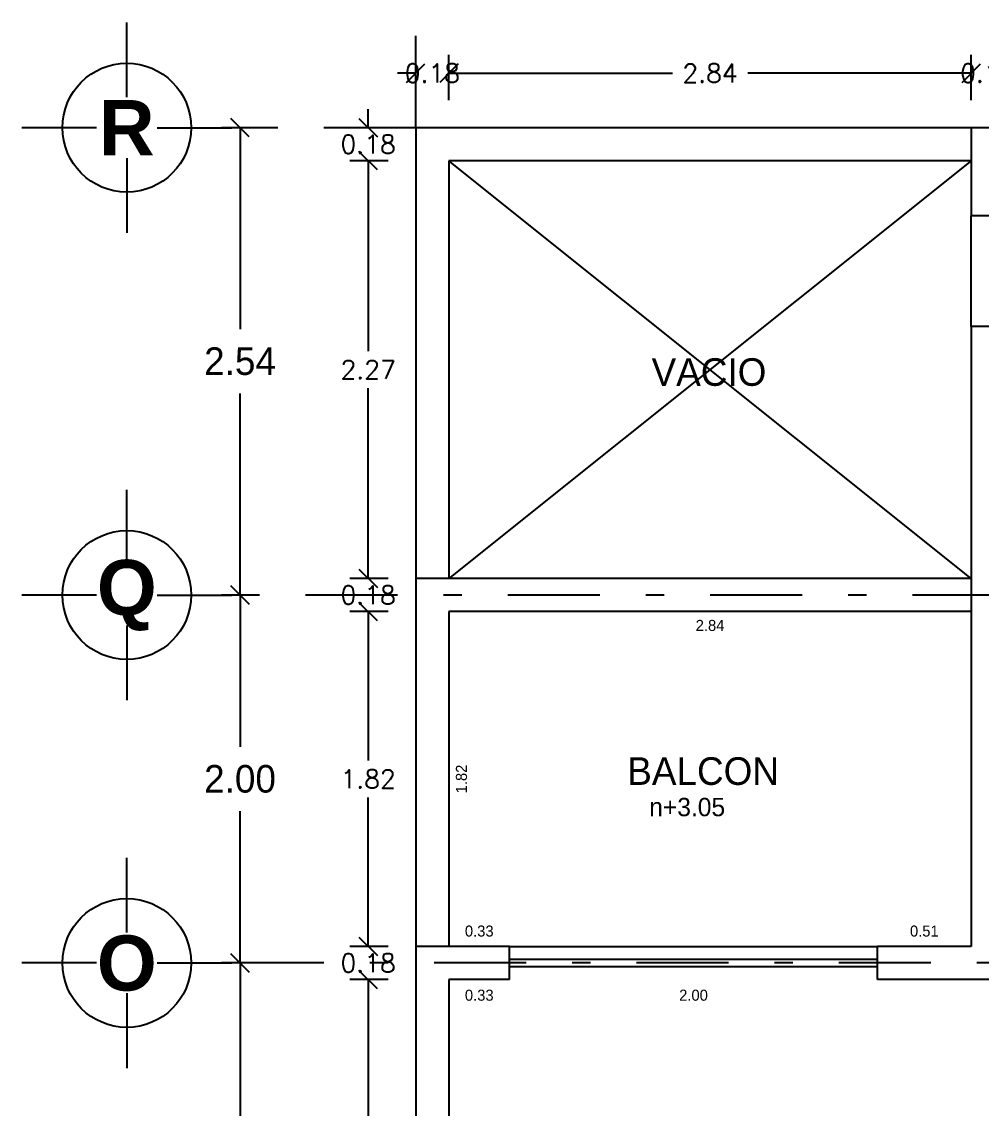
# Model space of a CAD drawing. Extents: x 12 to 127, y -37 to 29.
# Drawn here: x 58.28 to 63.51, y 11.77 to 17.68 of the extents above; entities that cross this region are included whole.
import ezdxf
from ezdxf.enums import TextEntityAlignment as Align

# ---------------------------------------------------------------- set-up
doc = ezdxf.new("R2010")
doc.units = 0
doc.header["$PDMODE"] = 34
doc.linetypes.add('DASHDOT', pattern=[1, 0.5, -0.25, 0, -0.25])
doc.layers.get('0').update_dxf_attribs({"linetype": 'CONTINUOUS'})
doc.layers.get('DEFPOINTS').update_dxf_attribs({"linetype": 'CONTINUOUS'})
for name, color, linetype in [('CEXT', 5, 'CONTINUOUS'), ('CEXT2', 5, 'CONTINUOUS'), ('CINT', 7, 'CONTINUOUS'), ('DESNIVEL', 4, 'CONTINUOUS'), ('EJES', 10, 'DASHDOT'), ('MBAJOS', 4, 'CONTINUOUS'), ('MUROS', 6, 'CONTINUOUS'), ('NIVELES', 7, 'CONTINUOUS'), ('TEJES', 7, 'CONTINUOUS'), ('TEXTOS', 7, 'CONTINUOUS'), ('VEN', 4, 'CONTINUOUS')]:
    doc.layers.add(name, color=color, linetype=linetype)
doc.styles.add('EJES', font='swisseb.ttf')
doc.styles.add('LETER', font='simplex.shx')
doc.styles.add('STYLE1', font='ZURCHBXC.TTF')
doc.dimstyles.new('CEXT', dxfattribs={"dimtxt": 0.15, "dimasz": 0.1, "dimexe": 0.1, "dimexo": 0.15, "dimgap": 0.1, "dimtad": 0, "dimtih": 1, "dimtoh": 1, "dimzin": 0, "dimtxsty": 'STANDARD', "dimblk": 'COT', "dimblk1": 'OBLIQUE', "dimblk2": 'OBLIQUE', "dimsah": 1, "dimcen": 0.09, "dimse1": 1, "dimclrt": 7, "dimazin": 3, "dimtfac": 1, "dimtix": 1, "dimtmove": 0, "dimatfit": 3, "dimtolj": 1, "dimtzin": 0})
doc.dimstyles.new('CINT', dxfattribs={"dimtxt": 0.08, "dimasz": 0.02, "dimexe": 0.05, "dimexo": 0.2, "dimgap": 0.02, "dimtad": 0, "dimtih": 1, "dimtoh": 1, "dimzin": 0, "dimtxsty": 'STANDARD', "dimblk": 'COT', "dimcen": 0.09, "dimazin": 3, "dimtfac": 1, "dimtix": 1, "dimtofl": 0, "dimtmove": 0, "dimatfit": 3, "dimtolj": 1, "dimtzin": 0})
doc.dimstyles.new('CONS', dxfattribs={"dimtxt": 0.1, "dimasz": 0.1, "dimexe": 0.1, "dimexo": 0.15, "dimgap": 0.05, "dimtad": 0, "dimtih": 1, "dimtoh": 1, "dimzin": 0, "dimtxsty": 'LETER', "dimblk1": 'OBLIQUE', "dimblk2": 'OBLIQUE', "dimsah": 1, "dimcen": 0.09, "dimclrt": 7, "dimaunit": 1, "dimazin": 3, "dimtfac": 1, "dimtix": 1, "dimtofl": 0, "dimtmove": 0, "dimatfit": 3, "dimtolj": 1, "dimtzin": 0})

# ---------------------------------------------------------------- blocks, each defined once
blk = doc.blocks.new('_OBLIQUE')
at = {"color": 0, "linetype": 'BYBLOCK'}
blk.add_line((-0.5, -0.5), (0.5, 0.5), dxfattribs=at)
blk = doc.blocks.new('*D112')
at = {"color": 0, "linetype": 'BYBLOCK'}
for p, q in [((59.6078, 17.1004), (59.3693, 17.1004)), ((59.4693, 17.1004), (59.4693, 16.0054)), ((59.4693, 14.5604), (59.4693, 15.6554))]:
    blk.add_line(p, q, dxfattribs=at)
at = {"layer": 'DEFPOINTS', "color": 0, "linetype": 'BYBLOCK'}
for p in [(59.4693, 17.1004), (59.7578, 17.1004), (59.717, 14.5604)]:
    blk.add_point(p, dxfattribs=at)
at = {"color": 0, "linetype": 'BYBLOCK', "xscale": 0.1, "yscale": 0.1, "zscale": 0.1}
for p, rotation in [((59.4693, 17.1004), 90), ((59.4693, 14.5604), 270)]:
    blk.add_blockref('_OBLIQUE', p, dxfattribs=dict(at, rotation=rotation))
at = {"color": 7, "linetype": 'BYBLOCK', "insert": (59.4693, 15.8304), "char_height": 0.15, "attachment_point": 5}
blk.add_mtext('\\A1;2.54', dxfattribs=at)
blk = doc.blocks.new('COT')
blk.add_circle((0, 0), 1)
blk = doc.blocks.new('*D110')
at = {"color": 0, "linetype": 'BYBLOCK'}
for p, q in [((59.567, 12.5604), (59.3693, 12.5604)), ((59.4693, 12.5604), (59.4693, 11.1904)), ((59.4693, 9.4704), (59.4693, 10.8404))]:
    blk.add_line(p, q, dxfattribs=at)
at = {"layer": 'DEFPOINTS', "color": 0, "linetype": 'BYBLOCK'}
for p in [(59.4693, 12.5604), (59.717, 12.5604), (59.717, 9.4704)]:
    blk.add_point(p, dxfattribs=at)
at = {"color": 0, "linetype": 'BYBLOCK', "xscale": 0.1, "yscale": 0.1, "zscale": 0.1}
for p, rotation in [((59.4693, 12.5604), 90), ((59.4693, 9.4704), 270)]:
    blk.add_blockref('_OBLIQUE', p, dxfattribs=dict(at, rotation=rotation))
at = {"color": 7, "linetype": 'BYBLOCK', "insert": (59.4693, 11.0154), "char_height": 0.15, "attachment_point": 5}
blk.add_mtext('\\A1;3.09', dxfattribs=at)
blk = doc.blocks.new('*D111')
at = {"color": 0, "linetype": 'BYBLOCK'}
for p, q in [((59.567, 14.5604), (59.3693, 14.5604)), ((59.4693, 14.5604), (59.4693, 13.7354)), ((59.4693, 12.5604), (59.4693, 13.3854))]:
    blk.add_line(p, q, dxfattribs=at)
at = {"layer": 'DEFPOINTS', "color": 0, "linetype": 'BYBLOCK'}
for p in [(59.4693, 14.5604), (59.717, 14.5604), (59.717, 12.5604)]:
    blk.add_point(p, dxfattribs=at)
at = {"color": 0, "linetype": 'BYBLOCK', "xscale": 0.1, "yscale": 0.1, "zscale": 0.1}
for p, rotation in [((59.4693, 14.5604), 90), ((59.4693, 12.5604), 270)]:
    blk.add_blockref('_OBLIQUE', p, dxfattribs=dict(at, rotation=rotation))
at = {"color": 7, "linetype": 'BYBLOCK', "insert": (59.4693, 13.5604), "char_height": 0.15, "attachment_point": 5}
blk.add_mtext('\\A1;2.00', dxfattribs=at)
blk = doc.blocks.new('*D411')
at = {"layer": 'DEFPOINTS', "color": 0, "linetype": 'BYBLOCK'}
for p in [(60.605, 12.4704), (60.935, 12.4704), (60.935, 12.3849)]:
    blk.add_point(p, dxfattribs=at)
at = {"color": 0, "linetype": 'BYBLOCK', "insert": (60.77, 12.3849), "char_height": 0.06, "attachment_point": 5}
blk.add_mtext('\\A1;0.33', dxfattribs=at)
blk = doc.blocks.new('_NONE')
at = {"color": 0, "linetype": 'BYBLOCK'}
blk.add_circle((0, 0), 0.25, dxfattribs=at)
blk = doc.blocks.new('*D412')
at = {"layer": 'DEFPOINTS', "color": 0, "linetype": 'BYBLOCK'}
for p in [(60.935, 12.4704), (62.935, 12.4704), (62.935, 12.3849)]:
    blk.add_point(p, dxfattribs=at)
at = {"color": 0, "linetype": 'BYBLOCK', "insert": (61.935, 12.3849), "char_height": 0.06, "attachment_point": 5}
blk.add_mtext('\\A1;2.00', dxfattribs=at)
blk = doc.blocks.new('*D413')
at = {"layer": 'DEFPOINTS', "color": 0, "linetype": 'BYBLOCK'}
for p in [(62.935, 12.4704), (65.605, 12.4704), (65.605, 12.3849)]:
    blk.add_point(p, dxfattribs=at)
at = {"color": 0, "linetype": 'BYBLOCK', "insert": (64.27, 12.3849), "char_height": 0.06, "attachment_point": 5}
blk.add_mtext('\\A1;2.67', dxfattribs=at)
blk = doc.blocks.new('*D415')
at = {"layer": 'DEFPOINTS', "color": 0, "linetype": 'BYBLOCK'}
for p in [(60.605, 12.4704), (60.6838, 12.4704), (60.605, 9.5604)]:
    blk.add_point(p, dxfattribs=at)
at = {"color": 0, "linetype": 'BYBLOCK', "insert": (60.6838, 11.0154), "char_height": 0.06, "attachment_point": 5, "rotation": 90}
blk.add_mtext('\\A1;2.91', dxfattribs=at)
blk = doc.blocks.new('*D487')
at = {"layer": 'DEFPOINTS', "color": 0, "linetype": 'BYBLOCK'}
for p in [(60.605, 14.4704), (60.6733, 14.4704), (60.605, 12.6504)]:
    blk.add_point(p, dxfattribs=at)
at = {"color": 0, "linetype": 'BYBLOCK', "insert": (60.6733, 13.5604), "char_height": 0.06, "attachment_point": 5, "rotation": 90}
blk.add_mtext('\\A1;1.82', dxfattribs=at)
blk = doc.blocks.new('*D488')
at = {"layer": 'DEFPOINTS', "color": 0, "linetype": 'BYBLOCK'}
for p in [(60.605, 14.4704), (63.445, 14.4704), (63.445, 14.3947)]:
    blk.add_point(p, dxfattribs=at)
at = {"color": 0, "linetype": 'BYBLOCK', "insert": (62.025, 14.3947), "char_height": 0.06, "attachment_point": 5}
blk.add_mtext('\\A1;2.84', dxfattribs=at)
blk = doc.blocks.new('*D489')
at = {"layer": 'DEFPOINTS', "color": 0, "linetype": 'BYBLOCK'}
for p in [(62.935, 12.7336), (62.935, 12.6504), (63.445, 12.6504)]:
    blk.add_point(p, dxfattribs=at)
at = {"color": 0, "linetype": 'BYBLOCK', "insert": (63.19, 12.7336), "char_height": 0.06, "attachment_point": 5}
blk.add_mtext('\\A1;0.51', dxfattribs=at)
blk = doc.blocks.new('*D490')
at = {"layer": 'DEFPOINTS', "color": 0, "linetype": 'BYBLOCK'}
for p in [(60.605, 12.7336), (60.605, 12.6504), (60.935, 12.6504)]:
    blk.add_point(p, dxfattribs=at)
at = {"color": 0, "linetype": 'BYBLOCK', "insert": (60.77, 12.7336), "char_height": 0.06, "attachment_point": 5}
blk.add_mtext('\\A1;0.33', dxfattribs=at)
blk = doc.blocks.new('*D567')
at = {"color": 0, "linetype": 'BYBLOCK'}
for p, q in [((60.425, 17.2504), (60.425, 17.4966)), ((60.605, 17.2504), (60.605, 17.4966)), ((60.425, 17.3966), (60.325, 17.3966)), ((60.605, 17.3966), (60.705, 17.3966))]:
    blk.add_line(p, q, dxfattribs=at)
at = {"layer": 'DEFPOINTS', "color": 0, "linetype": 'BYBLOCK'}
for p in [(60.605, 17.3966), (60.425, 17.1004), (60.605, 17.1004)]:
    blk.add_point(p, dxfattribs=at)
at = {"color": 0, "linetype": 'BYBLOCK', "xscale": 0.1, "yscale": 0.1, "zscale": 0.1}
blk.add_blockref('_OBLIQUE', (60.425, 17.3966), dxfattribs=at)
at = {"color": 0, "linetype": 'BYBLOCK', "xscale": 0.1, "yscale": 0.1, "zscale": 0.1, "rotation": 180}
blk.add_blockref('_OBLIQUE', (60.605, 17.3966), dxfattribs=at)
at = {"color": 7, "linetype": 'BYBLOCK', "insert": (60.515, 17.3966), "char_height": 0.1, "attachment_point": 5, "style": 'LETER'}
blk.add_mtext('\\A1;0.18', dxfattribs=at)
blk = doc.blocks.new('*D568')
at = {"color": 0, "linetype": 'BYBLOCK'}
for p, q in [((63.445, 17.2504), (63.445, 17.4966)), ((60.605, 17.3966), (61.8202, 17.3966)), ((63.445, 17.3966), (62.2298, 17.3966))]:
    blk.add_line(p, q, dxfattribs=at)
at = {"layer": 'DEFPOINTS', "color": 0, "linetype": 'BYBLOCK'}
for p in [(63.445, 17.3966), (60.605, 17.1004), (63.445, 17.1004)]:
    blk.add_point(p, dxfattribs=at)
at = {"color": 0, "linetype": 'BYBLOCK', "xscale": 0.1, "yscale": 0.1, "zscale": 0.1, "rotation": 180}
blk.add_blockref('_OBLIQUE', (60.605, 17.3966), dxfattribs=at)
at = {"color": 0, "linetype": 'BYBLOCK', "xscale": 0.1, "yscale": 0.1, "zscale": 0.1}
blk.add_blockref('_OBLIQUE', (63.445, 17.3966), dxfattribs=at)
at = {"color": 7, "linetype": 'BYBLOCK', "insert": (62.025, 17.3966), "char_height": 0.1, "attachment_point": 5, "style": 'LETER'}
blk.add_mtext('\\A1;2.84', dxfattribs=at)
blk = doc.blocks.new('*D569')
at = {"color": 0, "linetype": 'BYBLOCK'}
for p, q in [((63.625, 17.2504), (63.625, 17.4966)), ((63.445, 17.3966), (63.345, 17.3966)), ((63.625, 17.3966), (63.725, 17.3966))]:
    blk.add_line(p, q, dxfattribs=at)
at = {"layer": 'DEFPOINTS', "color": 0, "linetype": 'BYBLOCK'}
for p in [(63.625, 17.3966), (63.445, 17.1004), (63.625, 17.1004)]:
    blk.add_point(p, dxfattribs=at)
at = {"color": 0, "linetype": 'BYBLOCK', "xscale": 0.1, "yscale": 0.1, "zscale": 0.1}
blk.add_blockref('_OBLIQUE', (63.445, 17.3966), dxfattribs=at)
at = {"color": 0, "linetype": 'BYBLOCK', "xscale": 0.1, "yscale": 0.1, "zscale": 0.1, "rotation": 180}
blk.add_blockref('_OBLIQUE', (63.625, 17.3966), dxfattribs=at)
at = {"color": 7, "linetype": 'BYBLOCK', "insert": (63.535, 17.3966), "char_height": 0.1, "attachment_point": 5, "style": 'LETER'}
blk.add_mtext('\\A1;0.18', dxfattribs=at)
blk = doc.blocks.new('*D592')
at = {"color": 0, "linetype": 'BYBLOCK'}
for p, q in [((60.275, 14.4704), (60.0659, 14.4704)), ((60.1659, 14.4704), (60.1659, 13.6604)), ((60.1659, 12.6504), (60.1659, 13.4604)), ((60.275, 12.6504), (60.0659, 12.6504))]:
    blk.add_line(p, q, dxfattribs=at)
at = {"layer": 'DEFPOINTS', "color": 0, "linetype": 'BYBLOCK'}
for p in [(60.1659, 14.4704), (60.425, 14.4704), (60.425, 12.6504)]:
    blk.add_point(p, dxfattribs=at)
at = {"color": 0, "linetype": 'BYBLOCK', "xscale": 0.1, "yscale": 0.1, "zscale": 0.1}
for p, rotation in [((60.1659, 14.4704), 90), ((60.1659, 12.6504), 270)]:
    blk.add_blockref('_OBLIQUE', p, dxfattribs=dict(at, rotation=rotation))
at = {"color": 7, "linetype": 'BYBLOCK', "insert": (60.1659, 13.5604), "char_height": 0.1, "attachment_point": 5, "style": 'LETER'}
blk.add_mtext('\\A1;1.82', dxfattribs=at)
blk = doc.blocks.new('*D594')
at = {"color": 0, "linetype": 'BYBLOCK'}
for p, q in [((60.275, 16.9204), (60.0659, 16.9204)), ((60.1659, 16.9204), (60.1659, 15.8854)), ((60.1659, 14.6504), (60.1659, 15.6854)), ((60.275, 14.6504), (60.0659, 14.6504))]:
    blk.add_line(p, q, dxfattribs=at)
at = {"layer": 'DEFPOINTS', "color": 0, "linetype": 'BYBLOCK'}
for p in [(60.1659, 16.9204), (60.425, 16.9204), (60.425, 14.6504)]:
    blk.add_point(p, dxfattribs=at)
at = {"color": 0, "linetype": 'BYBLOCK', "xscale": 0.1, "yscale": 0.1, "zscale": 0.1}
for p, rotation in [((60.1659, 16.9204), 90), ((60.1659, 14.6504), 270)]:
    blk.add_blockref('_OBLIQUE', p, dxfattribs=dict(at, rotation=rotation))
at = {"color": 7, "linetype": 'BYBLOCK', "insert": (60.1659, 15.7854), "char_height": 0.1, "attachment_point": 5, "style": 'LETER'}
blk.add_mtext('\\A1;2.27', dxfattribs=at)
blk = doc.blocks.new('*D593')
at = {"color": 0, "linetype": 'BYBLOCK'}
for p, q in [((60.1659, 14.6504), (60.1659, 14.7504)), ((60.275, 14.6504), (60.0659, 14.6504)), ((60.275, 14.4704), (60.0659, 14.4704)), ((60.1659, 14.4704), (60.1659, 14.3704))]:
    blk.add_line(p, q, dxfattribs=at)
at = {"layer": 'DEFPOINTS', "color": 0, "linetype": 'BYBLOCK'}
for p in [(60.1659, 14.6504), (60.425, 14.6504), (60.425, 14.4704)]:
    blk.add_point(p, dxfattribs=at)
at = {"color": 0, "linetype": 'BYBLOCK', "xscale": 0.1, "yscale": 0.1, "zscale": 0.1}
for p, rotation in [((60.1659, 14.6504), 270), ((60.1659, 14.4704), 90)]:
    blk.add_blockref('_OBLIQUE', p, dxfattribs=dict(at, rotation=rotation))
at = {"color": 7, "linetype": 'BYBLOCK', "insert": (60.1659, 14.5604), "char_height": 0.1, "attachment_point": 5, "style": 'LETER'}
blk.add_mtext('\\A1;0.18', dxfattribs=at)
blk = doc.blocks.new('*D595')
at = {"color": 0, "linetype": 'BYBLOCK'}
for p, q in [((60.1659, 17.1004), (60.1659, 17.2004)), ((60.275, 17.1004), (60.0659, 17.1004)), ((60.275, 16.9204), (60.0659, 16.9204)), ((60.1659, 16.9204), (60.1659, 16.8204))]:
    blk.add_line(p, q, dxfattribs=at)
at = {"layer": 'DEFPOINTS', "color": 0, "linetype": 'BYBLOCK'}
for p in [(60.1659, 17.1004), (60.425, 17.1004), (60.425, 16.9204)]:
    blk.add_point(p, dxfattribs=at)
at = {"color": 0, "linetype": 'BYBLOCK', "xscale": 0.1, "yscale": 0.1, "zscale": 0.1}
for p, rotation in [((60.1659, 17.1004), 270), ((60.1659, 16.9204), 90)]:
    blk.add_blockref('_OBLIQUE', p, dxfattribs=dict(at, rotation=rotation))
at = {"color": 7, "linetype": 'BYBLOCK', "insert": (60.1659, 17.0104), "char_height": 0.1, "attachment_point": 5, "style": 'LETER'}
blk.add_mtext('\\A1;0.18', dxfattribs=at)
blk = doc.blocks.new('*D596')
at = {"color": 0, "linetype": 'BYBLOCK'}
for p, q in [((60.1659, 12.6504), (60.1659, 12.7504)), ((60.275, 12.4704), (60.0659, 12.4704)), ((60.1659, 12.4704), (60.1659, 12.3704))]:
    blk.add_line(p, q, dxfattribs=at)
at = {"layer": 'DEFPOINTS', "color": 0, "linetype": 'BYBLOCK'}
for p in [(60.425, 12.6504), (60.1659, 12.4704), (60.425, 12.4704)]:
    blk.add_point(p, dxfattribs=at)
at = {"color": 0, "linetype": 'BYBLOCK', "xscale": 0.1, "yscale": 0.1, "zscale": 0.1}
for p, rotation in [((60.1659, 12.6504), 270), ((60.1659, 12.4704), 90)]:
    blk.add_blockref('_OBLIQUE', p, dxfattribs=dict(at, rotation=rotation))
at = {"color": 7, "linetype": 'BYBLOCK', "insert": (60.1659, 12.5604), "char_height": 0.1, "attachment_point": 5, "style": 'LETER'}
blk.add_mtext('\\A1;0.18', dxfattribs=at)
blk = doc.blocks.new('*D597')
at = {"color": 0, "linetype": 'BYBLOCK'}
for p, q in [((60.1659, 12.4704), (60.1659, 11.1154)), ((60.1659, 9.5604), (60.1659, 10.9154)), ((60.275, 9.5604), (60.0659, 9.5604))]:
    blk.add_line(p, q, dxfattribs=at)
at = {"layer": 'DEFPOINTS', "color": 0, "linetype": 'BYBLOCK'}
for p in [(60.425, 12.4704), (60.1659, 9.5604), (60.425, 9.5604)]:
    blk.add_point(p, dxfattribs=at)
at = {"color": 0, "linetype": 'BYBLOCK', "xscale": 0.1, "yscale": 0.1, "zscale": 0.1}
for p, rotation in [((60.1659, 12.4704), 90), ((60.1659, 9.5604), 270)]:
    blk.add_blockref('_OBLIQUE', p, dxfattribs=dict(at, rotation=rotation))
at = {"color": 7, "linetype": 'BYBLOCK', "insert": (60.1659, 11.0154), "char_height": 0.1, "attachment_point": 5, "style": 'LETER'}
blk.add_mtext('\\A1;2.91', dxfattribs=at)

msp = doc.modelspace()

# ---------------------------------------------------------------- linework, layer by layer
at = {"layer": 'DESNIVEL'}
for p, q in [((63.445, 16.9204), (60.605, 14.6504)), ((63.445, 14.6504), (60.605, 16.9204)), ((60.935, 12.6504), (62.935, 12.6504))]:
    msp.add_line(p, q, dxfattribs=at)
at = {"layer": 'EJES'}
for p, q in [((60.425, 17.1004), (60.425, 18.1004)), ((60.425, 17.1004), (59.425, 17.1004)), ((63.625, 14.5604), (59.425, 14.5604)), ((76.425, 12.5604), (59.425, 12.5604))]:
    msp.add_line(p, q, dxfattribs=at)
at = {"layer": 'EJES', "color": 5, "linetype": 'CONTINUOUS', "ltscale": 0.5}
for p, q in [((58.8537, 17.2653), (58.8537, 17.6717)), ((58.6888, 17.1004), (58.2824, 17.1004)), ((59.0186, 17.1004), (59.425, 17.1004)), ((58.8537, 16.9355), (58.8537, 16.5291)), ((58.8537, 14.7253), (58.8537, 15.1317)), ((58.6888, 14.5604), (58.2824, 14.5604)), ((59.0186, 14.5604), (59.425, 14.5604)), ((58.8537, 14.3955), (58.8537, 13.9891)), ((58.8537, 12.7253), (58.8537, 13.1317)), ((58.6888, 12.5604), (58.2824, 12.5604)), ((59.0186, 12.5604), (59.425, 12.5604)), ((58.8537, 12.3955), (58.8537, 11.9891))]:
    msp.add_line(p, q, dxfattribs=at)
for centre in [(58.8537, 17.1004), (58.8537, 14.5604), (58.8537, 12.5604)]:
    msp.add_circle(centre, 0.35, dxfattribs=at)
at = {"layer": 'MBAJOS'}
for p, q in [((63.445, 17.1004), (60.425, 17.1004)), ((60.425, 17.1004), (60.425, 14.6504)), ((63.445, 16.9204), (60.605, 16.9204)), ((60.605, 16.9204), (60.605, 14.6504)), ((63.445, 16.0204), (63.445, 16.6204)), ((60.425, 14.6504), (60.425, 12.6504)), ((63.445, 14.6504), (60.425, 14.6504)), ((60.605, 14.4704), (60.605, 12.6504)), ((63.445, 14.4704), (60.605, 14.4704))]:
    msp.add_line(p, q, dxfattribs=at)
at = {"layer": 'MUROS'}
for p, q in [((63.445, 17.1004), (63.445, 16.6204)), ((69.325, 17.1004), (63.445, 17.1004)), ((63.625, 16.6204), (63.445, 16.6204)), ((63.625, 16.0204), (63.445, 16.0204)), ((63.445, 16.0204), (63.445, 12.6504)), ((60.935, 12.6504), (60.425, 12.6504)), ((60.425, 12.6504), (60.425, 3.3504)), ((60.935, 12.4704), (60.935, 12.6504)), ((63.445, 12.6504), (62.935, 12.6504)), ((62.935, 12.4704), (62.935, 12.6504)), ((60.935, 12.4704), (60.605, 12.4704)), ((60.605, 12.4704), (60.605, 9.5604)), ((65.605, 12.4704), (62.935, 12.4704))]:
    msp.add_line(p, q, dxfattribs=at)
at = {"layer": 'VEN'}
for p, q in [((60.935, 12.5804), (62.935, 12.5804)), ((60.935, 12.5404), (62.935, 12.5404))]:
    msp.add_line(p, q, dxfattribs=at)

# ---------------------------------------------------------------- texts
at = {"layer": 'NIVELES'}
msp.add_text('n+3.05', height=0.1, dxfattribs=at).set_placement((61.6942, 13.358))
at = {"layer": 'TEJES', "ltscale": 0.5, "style": 'EJES'}
for s, p in [('R', (58.8537, 17.1004)), ('Q', (58.8537, 14.5604)), ('O', (58.8537, 12.5604))]:
    msp.add_text(s, height=0.3, dxfattribs=at).set_placement(p, align=Align.MIDDLE)
at = {"layer": 'TEXTOS', "style": 'STYLE1'}
for s, p in [('VACIO', (62.0191, 15.7723)), ('BALCON', (61.9873, 13.6034))]:
    msp.add_text(s, height=0.15, dxfattribs=at).set_placement(p, align=Align.MIDDLE)

# ---------------------------------------------------------------- dimensions: what is measured, and where the dimension line sits
at = {"layer": 'CEXT'}
for base, p1, p2, picture, middle in [((59.4693, 17.1004), (59.717, 14.5604), (59.7578, 17.1004), '*D112', (59.4693, 15.8304)), ((59.4693, 14.5604), (59.717, 12.5604), (59.717, 14.5604), '*D111', (59.4693, 13.5604)), ((59.4693, 12.5604), (59.717, 9.4704), (59.717, 12.5604), '*D110', (59.4693, 11.0154))]:
    dim = msp.add_linear_dim(base=base, p1=p1, p2=p2, angle=90, dimstyle='CEXT', override={"dimtxt": 0.15, "dimse1": 1, "dimclrt": 7}, dxfattribs=at)
    dim.commit()
    dim.dimension.update_dxf_attribs({"geometry": picture, "text_midpoint": middle})
at = {"layer": 'CEXT2'}
for base, p1, p2, override, picture, middle in [((60.605, 17.3966), (60.425, 17.1004), (60.605, 17.1004), {"dimscale": 1, "dimclrt": 7}, '*D567', (60.515, 17.3966)), ((63.445, 17.3966), (60.605, 17.1004), (63.445, 17.1004), {"dimscale": 1, "dimse1": 1, "dimclrt": 7}, '*D568', (62.025, 17.3966)), ((63.625, 17.3966), (63.445, 17.1004), (63.625, 17.1004), {"dimscale": 1, "dimse1": 1, "dimclrt": 7}, '*D569', (63.535, 17.3966))]:
    dim = msp.add_linear_dim(base=base, p1=p1, p2=p2, dimstyle='CONS', override=override, dxfattribs=at)
    dim.commit()
    dim.dimension.update_dxf_attribs({"geometry": picture, "text_midpoint": middle})
for base, p1, p2, override, picture, middle in [((60.1659, 17.1004), (60.425, 16.9204), (60.425, 17.1004), {"dimscale": 1, "dimclrt": 7}, '*D595', (60.1659, 17.0104)), ((60.1659, 16.9204), (60.425, 14.6504), (60.425, 16.9204), {"dimscale": 1, "dimclrt": 7}, '*D594', (60.1659, 15.7854)), ((60.1659, 14.6504), (60.425, 14.4704), (60.425, 14.6504), {"dimscale": 1, "dimclrt": 7}, '*D593', (60.1659, 14.5604)), ((60.1659, 14.4704), (60.425, 12.6504), (60.425, 14.4704), {"dimscale": 1, "dimclrt": 7}, '*D592', (60.1659, 13.5604)), ((60.1659, 12.4704), (60.425, 12.6504), (60.425, 12.4704), {"dimscale": 1, "dimse1": 1, "dimclrt": 7}, '*D596', (60.1659, 12.5604)), ((60.1659, 9.5604), (60.425, 12.4704), (60.425, 9.5604), {"dimscale": 1, "dimse1": 1, "dimclrt": 7}, '*D597', (60.1659, 11.0154))]:
    dim = msp.add_linear_dim(base=base, p1=p1, p2=p2, angle=90, dimstyle='CONS', override=override, dxfattribs=at)
    dim.commit()
    dim.dimension.update_dxf_attribs({"geometry": picture, "text_midpoint": middle})
at = {"layer": 'CINT'}
for base, p1, p2, picture, middle in [((60.6733, 14.4704), (60.605, 12.6504), (60.605, 14.4704), '*D487', (60.6733, 13.5604)), ((60.6838, 12.4704), (60.605, 9.5604), (60.605, 12.4704), '*D415', (60.6838, 11.0154))]:
    dim = msp.add_linear_dim(base=base, p1=p1, p2=p2, angle=90, dimstyle='CINT', override={"dimtxt": 0.06, "dimtih": 0, "dimtoh": 0, "dimblk1": 'NONE', "dimblk2": 'NONE', "dimsah": 1, "dimse1": 1, "dimse2": 1, "dimsd1": 1, "dimsd2": 1}, dxfattribs=at)
    dim.commit()
    dim.dimension.update_dxf_attribs({"geometry": picture, "text_midpoint": middle})
for base, p1, p2, picture, middle in [((63.445, 14.3947), (60.605, 14.4704), (63.445, 14.4704), '*D488', (62.025, 14.3947)), ((60.605, 12.7336), (60.935, 12.6504), (60.605, 12.6504), '*D490', (60.77, 12.7336)), ((62.935, 12.7336), (63.445, 12.6504), (62.935, 12.6504), '*D489', (63.19, 12.7336)), ((60.935, 12.3849), (60.605, 12.4704), (60.935, 12.4704), '*D411', (60.77, 12.3849)), ((62.935, 12.3849), (60.935, 12.4704), (62.935, 12.4704), '*D412', (61.935, 12.3849)), ((65.605, 12.3849), (62.935, 12.4704), (65.605, 12.4704), '*D413', (64.27, 12.3849))]:
    dim = msp.add_linear_dim(base=base, p1=p1, p2=p2, dimstyle='CINT', override={"dimtxt": 0.06, "dimtih": 0, "dimtoh": 0, "dimblk1": 'NONE', "dimblk2": 'NONE', "dimsah": 1, "dimse1": 1, "dimse2": 1, "dimsd1": 1, "dimsd2": 1}, dxfattribs=at)
    dim.commit()
    dim.dimension.update_dxf_attribs({"geometry": picture, "text_midpoint": middle})

doc.saveas('drawing.dxf')
